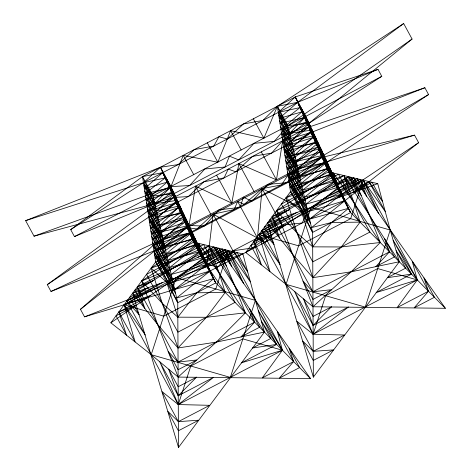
<?xml version="1.0" encoding="UTF-8"?>
<svg xmlns="http://www.w3.org/2000/svg" width="471" height="471" viewBox="0 0 471 471"><rect width="100%" height="100%" fill="white"/><g stroke="black" fill="none" stroke-linecap="round" stroke-linejoin="round"><path stroke-width="0.71" d="M403.671 23.55L277.372 106.281L262.883 120.446L243.466 123.955L227.369 138.963L218.897 136.767L213.746 146.069L194.323 149.578L178.232 164.585L160.417 167.258L25.634 220.663L34.047 236.171L154.812 203.649L177.314 200.34L157.962 217.249L183.307 213.21L161.323 231.761L189.018 225.468L204.279 226.086L219.033 209.819L240.098 207.405L243.442 197.09L251.767 201.323L267.846 184.367L287.587 182.648L297.866 168.712L320.822 148.601L294.716 155.118L314.728 135.507L291.408 140.847L309.017 123.243L412.084 39.058L403.671 23.55L297.66 102.313L279.238 118.415L301.899 111.862L280.999 129.837L306.421 122.054L282.677 140.717L271.567 153.122L252.656 156.366L235.747 171.797L228.252 169.095L224.084 177.879L203.843 181.818L188.259 196.56L173.828 197.473L148.759 217.155L164.779 246.68L195.177 238.691L167.941 260.339L201.011 251.231L171.209 274.44L207.087 264.272L217.596 267.063L232.945 250.79L254.852 247.634L257.46 238.008L262.117 188.635L281.481 184.92L287.981 175.153L319.721 152.015L286.197 163.578L315.323 142.112L284.484 152.451L311.066 132.528L424.871 87.753L428.569 94.571L327.086 162.053L301.263 183.378L332.82 174.364L304.484 197.278L338.743 187.087L307.834 211.744L302.129 222.983L281.97 225.226L264.873 242.412L257.46 238.008L213.092 214.199L196.943 229L187.234 227.681L152.18 239.374L182.724 217.525L150.443 228.088L178.397 207.764L148.759 217.155L47.277 284.637L50.974 291.455L164.779 246.68L327.086 162.053L308.688 127.152L281.782 134.9L304.449 117.609L279.992 123.284L300.003 107.588L278.314 112.404L289.671 133.334L312.173 130.02L292.821 146.934L318.166 142.896L296.182 161.447L323.877 155.153L428.569 94.571M418.619 142.666L341.946 193.958L306.068 204.126L335.87 180.911L302.8 190.019L330.036 168.377L299.638 176.366L283.619 146.84L313.256 137.45L285.302 157.767L317.584 147.211L287.039 169.054L322.093 157.367L414.527 135.13L418.619 142.666L345.043 200.611L307.834 211.744L262.117 188.635L244.225 204.343L237.608 201.417L234.199 209.571L213.092 214.199L207.087 264.272L174.682 289.435L84.544 316.853L80.459 309.317L153.122 245.468L184.862 222.336L151.338 233.893L180.464 212.433L149.625 222.765L176.207 202.842L189.018 225.468L164.779 246.68L147.817 211.032L171.562 192.368L146.14 200.151L167.04 182.177L144.379 188.73L162.801 172.633L170.949 186.663L215.753 282.883L310.513 378.619L178.132 377.077L151.209 354.669L110.868 322.806L155.665 261.982L193.663 242.171L242.883 253.975L255.364 300.363L264.443 332.079L178.497 447.45L132.645 293.239L209.059 245.862L264.443 332.079L216.336 342.105L177.985 347.981L157.673 324.495L132.645 293.239L242.883 253.975M173.828 197.473L189.018 225.468L195.524 186.157L231.809 203.154L238.862 163.561L276.471 179.869L282.677 140.717L311.066 132.528L323.877 155.153L299.638 176.366L282.677 140.717L297.866 168.712L327.086 162.053L311.066 132.528L148.759 217.155L163.007 239.032L192.227 232.368L173.828 197.473L146.923 205.215L169.589 187.929L145.133 193.599L165.144 177.908L143.455 182.719L25.634 220.663M178.274 404.56L213.634 377.3L178.232 395.758L159.828 361.846L178.274 404.56L190.784 366.038L242.859 338.885L282.429 350.247L262.3 377.889L293.621 361.551L289.064 348.187L299.591 367.586L279.338 378.142L293.621 361.551L277.342 331.549L282.429 350.247L178.274 404.56L162.083 391.642L178.362 421.651L198.662 420.209L178.409 430.771L167.882 411.371L178.362 421.651L209.689 405.319L178.274 404.56L124.144 304.784L162.271 282.629L126.864 301.087L145.268 335.005L124.144 304.784L228.3 250.478L250.389 281.876L234.111 251.873L202.789 268.205L228.3 250.478L282.429 350.247L241.27 362.888L276.671 344.431L258.273 310.519L282.429 350.247M228.3 250.478L243.707 283.672L225.309 249.76L189.901 268.217L228.3 250.478L215.795 289L163.714 316.153L124.144 304.784L135.136 341.975L118.851 311.967L150.178 295.635L124.144 304.784M313.133 334.239L348.493 306.98L313.091 325.443L294.687 291.531L313.133 334.239L325.638 295.717L377.718 268.564L417.288 279.933L397.159 307.569L428.48 291.237L423.924 277.866L434.45 297.266L414.197 307.828L428.48 291.237L412.202 261.234L417.288 279.933L313.133 334.239L296.942 321.328L313.221 351.337L333.521 349.894L313.268 360.45L302.741 341.051L313.221 351.337L344.548 334.999L313.133 334.239L259.003 234.47L297.13 212.309L261.723 230.772L280.127 264.684L259.003 234.47L363.159 180.157L385.249 211.561L368.97 181.553L337.648 197.885L363.159 180.157L417.288 279.933L376.129 292.573L411.53 274.116L393.132 240.198L417.288 279.933M363.159 180.157L378.566 213.357L360.168 179.445L324.76 197.902L363.159 180.157L350.654 218.679L298.573 245.833L259.003 234.47L269.995 271.655L253.71 241.652L285.037 225.321L259.003 234.47M412.084 39.058L287.899 125.686L274.24 141.377L253.993 143.361L238.726 159.893L229.424 156.172L225.103 166.999L204.85 168.983L189.589 185.515L170.949 186.663L160.417 167.258L143.455 182.719L154.812 203.649L170.949 186.663L183.26 155.348L217.82 162.224L230.637 130.65L263.878 138.209L277.372 106.281L297.66 102.313L378.013 69.378L381.787 76.337L309.017 123.243L154.812 203.649L74.459 236.583L70.685 229.624L142.513 176.596L295.276 96.944L378.013 69.378M245.727 252.491L353.815 177.92L369.093 214.264L380.256 242.512L351.195 271.791L312.991 306.762L292.532 254.181L276.512 210.696L310.43 196.654L353.815 177.92L445.366 308.299L312.991 306.762L286.068 284.354L245.727 252.491L290.525 191.668L328.522 171.856L377.742 183.661L390.223 230.048L399.302 261.758L313.356 377.136L267.504 222.924L343.918 175.548L399.302 261.758L351.195 271.791L312.844 277.66L292.532 254.181L267.504 222.924L377.742 183.661M80.459 309.317L154.029 251.373L187.234 227.681L207.087 264.272L189.53 232.862L153.122 245.468L174.682 289.435L213.752 278.585L196.754 292.785L177.826 317.171L162.224 303.271L141.653 281.01L175.112 259.474L198.585 243.348L219.368 273.474L245.397 312.832L216.336 342.105L178.132 377.077L157.673 324.495L141.653 281.01L175.571 266.969L218.956 248.235L310.513 378.619M47.277 284.637L147.817 211.032L308.688 127.152L424.871 87.753M110.868 322.806L218.956 248.235L234.234 284.578L245.397 312.832L206.475 317.277L177.826 317.171L166.71 282.341L151.185 268.064L174.664 252.079L192.18 238.826L154.029 251.373L174.682 289.435L345.043 200.611L322.093 157.367L153.122 245.468L172.975 282.058L210.184 270.925L187.234 227.681M70.685 229.624L143.455 182.719L297.66 102.313L305.803 116.349L350.607 212.562L445.366 308.299M381.787 76.337L305.803 116.349L74.459 236.583M178.497 447.45L177.755 302.694L215.753 282.883L190.826 235.777L211.926 274.67L193.663 242.171L160.417 167.258L174.158 193.563L156.555 211.167L179.869 205.827L159.857 225.438L185.963 218.915L163.007 239.032L50.974 291.455M277.372 106.281L289.671 133.334L305.803 116.349L295.276 96.944L309.017 123.243L287.899 125.686L277.372 106.281L290.525 191.668L312.609 232.38L350.607 212.562L325.685 165.462L346.786 204.355L328.522 171.856L295.276 96.944L278.314 112.404L287.899 125.686L312.609 232.38L313.356 377.136M84.544 316.853L172.975 282.058L341.946 193.958L322.093 157.367L288.888 181.058L309.541 219.121L348.611 208.27L331.608 222.471L312.685 246.857L297.083 232.957L276.512 210.696L309.971 189.154L333.444 173.034L354.227 203.16L380.256 242.512L341.334 246.957L312.685 246.857L301.57 212.021L286.044 197.749L309.524 181.759L327.039 168.512L288.888 181.058L307.834 211.744L287.981 175.153L324.389 162.548L414.527 135.13M34.047 236.171L170.949 186.663M143.455 182.719L153.04 196.001L177.755 302.694L155.665 261.982L142.513 176.596L162.801 172.633L174.158 193.563L153.04 196.001L142.513 176.596L154.812 203.649M297.866 168.712L283.619 146.84L308.688 127.152L323.877 155.153L163.007 239.032L147.817 211.032L176.207 202.842L192.227 232.368L166.404 253.692L197.961 244.685L169.625 267.599L203.884 257.401L172.975 282.058L154.029 251.373L324.389 162.548L341.946 193.958L309.541 219.121L287.981 175.153M290.525 191.668L310.501 223.272L299.215 200.087L289.4 184.379L312.609 232.38M155.665 261.982L175.642 293.592L164.355 270.407L154.541 254.699L177.755 302.694M297.66 102.313L309.017 123.243M328.522 171.856L350.607 212.562M253.351 118.804L263.878 138.209M261.281 151.874L276.471 179.869M230.637 130.65L241.164 150.055M262.117 188.635L281.97 225.226M238.862 163.561L254.057 191.556M207.293 142.819L217.82 162.224M237.608 201.417L257.46 238.008M216.619 175.159L231.809 203.154M183.26 155.348L193.787 174.753M213.092 214.199L232.945 250.79M195.524 186.157L210.714 214.158M193.663 242.171L215.753 282.883M176.219 277.631L151.209 354.669L230.354 377.401L255.364 300.363L176.219 277.631M311.078 207.317L286.068 284.354L365.213 307.086L390.223 230.048L311.078 207.317M225.226 292.456L206.475 317.277L177.985 347.981L162.224 303.271L151.185 268.064L175.112 259.474L209.059 245.862L219.368 273.474L225.226 292.456L196.754 292.785L176.649 297.931L210.184 270.925L189.53 232.862L155.077 258.173L174.664 252.079L198.585 243.348L204.708 262.524L225.226 292.456M360.085 222.141L341.334 246.957L312.844 277.66L297.083 232.957L286.044 197.749L309.971 189.154L343.918 175.548L354.227 203.16L360.085 222.141L331.608 222.471L311.508 227.617L345.043 200.611L324.389 162.548L289.936 187.852L309.524 181.759L333.444 173.034L339.567 192.209L360.085 222.141M254.617 322.146L240.934 336.977L259.639 327.221L249.677 308.864L254.617 322.146L178.056 362.064L168.135 351.384L178.097 369.741L196.801 359.985L178.056 362.064L137.291 286.927L213.852 247.01L226.421 265.997L216.46 247.64L197.755 257.39L213.852 247.01L254.617 322.146M389.476 251.832L375.793 266.663L394.498 256.907L384.536 238.55L389.476 251.832L312.915 291.749L302.994 281.063L312.956 299.426L331.661 289.671L312.915 291.749L272.15 216.613L348.711 176.696L361.281 195.683L351.319 177.32L332.614 187.075L348.711 176.696L389.476 251.832M196.519 377.194L178.232 395.758L168.653 369.187L178.185 386.756L196.519 377.194M331.378 306.874L313.091 325.443L303.512 298.873L313.044 316.435L331.378 306.874M234.111 251.873L216.96 263.177L237.213 252.615L247.74 272.014L234.111 251.873M368.97 181.553L351.819 192.857L372.072 182.301L382.599 201.7L368.97 181.553M147.988 287.746L126.864 301.087L139.18 314.869L129.655 297.307L147.988 287.746M282.847 217.425L261.723 230.772L274.04 244.555L264.514 226.987L282.847 217.425M203.684 244.573L146.54 274.369L177.903 332.173L235.047 302.376L203.684 244.573M338.543 174.258L281.399 204.055L312.762 261.858L369.906 232.062L338.543 174.258M153.623 280.404L134.918 290.154L144.88 308.517L137.291 286.927L153.623 280.404M288.482 210.084L269.777 219.839L279.739 238.196L272.15 216.613L288.482 210.084M222.247 249.024L203.908 258.585L225.309 249.76L231.773 266.592L222.247 249.024M357.106 178.709L338.767 188.27L360.168 179.445L366.632 196.272L357.106 178.709M136.284 305.237L116.031 315.8L126.558 335.199L118.851 311.967L136.284 305.237M271.143 234.923L250.89 245.485L261.417 264.885L253.71 241.652L271.143 234.923M270.778 338.472L252.438 348.034L276.671 344.431L261.246 320.91L270.778 338.472M405.637 268.158L387.297 277.719L411.53 274.116L396.105 250.596L405.637 268.158M283.989 122.866L278.761 115.301L292.097 143.808L280.475 126.452L295.429 158.203L282.217 137.732L290.271 154.718L297.001 164.98L281.381 132.304L293.733 150.885L279.603 120.782L290.507 136.961L283.989 122.866M149.13 193.187L143.902 185.621L157.237 214.128L145.616 196.766L160.57 228.523L147.358 208.047L155.412 225.032L162.142 235.3L146.522 202.624L158.88 221.205L144.744 191.102L155.654 207.275L149.13 193.187M291.626 161.6L284.042 149.578L302.017 186.628L285.738 160.611L305.261 200.634L287.498 172.039L297.907 193.446L306.933 207.852L286.609 166.263L303.624 193.569L284.884 155.053L300.427 179.787L291.626 161.6M156.766 231.92L149.183 219.898L167.158 256.948L150.879 230.925L170.402 270.949L152.639 242.353L163.048 263.766L172.074 278.167L151.75 236.577L168.765 263.884L150.025 225.368L165.574 250.107L156.766 231.92M303.342 112.781L298.791 104.856L313.415 132.692L303.13 114.636L319.462 145.674L307.522 124.532L322.305 151.786L305.408 119.775L316.388 139.075L300.922 109.666L310.542 126.516L303.342 112.781M168.483 183.095L163.932 175.177L178.556 203.007L168.271 184.956L184.603 215.989L172.663 194.853L187.452 222.106L170.549 190.096L181.529 209.395L166.069 179.987L175.683 196.831L168.483 183.095M319.079 147.288L312.138 134.93L331.396 171.309L316.43 144.609L337.277 183.937L320.881 154.635L340.309 190.449L318.632 149.566L334.31 177.567L314.269 139.734L328.528 165.138L319.079 147.288M184.22 217.608L177.279 205.244L196.537 241.623L181.57 214.923L202.418 254.252L186.021 224.95L205.45 260.763L183.772 219.88L199.457 247.881L179.41 210.048L193.669 235.453L184.22 217.608"/></g></svg>
